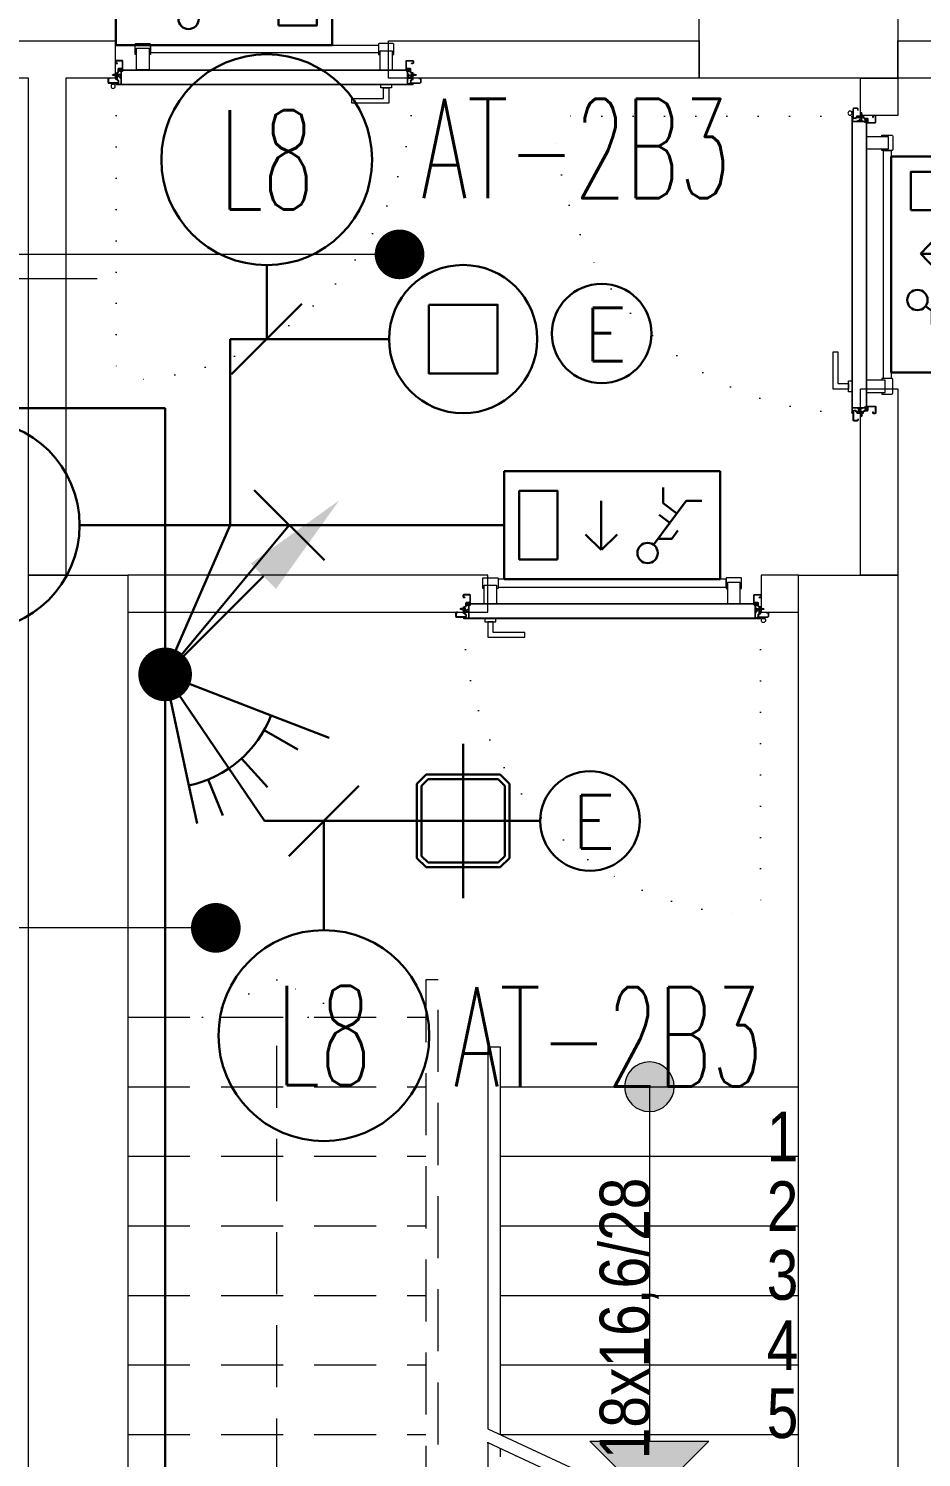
# Model space of a CAD drawing. Header units: metres. Extents: x -13316 to 152404, y -3899 to 30226.
# Drawn here: x 6790 to 7150, y 2965 to 3540 of the extents above; entities that cross this region are included whole.
import ezdxf
from ezdxf.enums import TextEntityAlignment as Align

# ---------------------------------------------------------------- set-up
doc = ezdxf.new("R2010")
doc.units = ezdxf.units.M
doc.header["$LTSCALE"] = 100
doc.header["$MEASUREMENT"] = 0
doc.linetypes.add('DOT2', pattern=[0.125, 0, -0.125])
doc.linetypes.add('HIDDEN', pattern=[0.375, 0.25, -0.125])
doc.layers.get('0').update_dxf_attribs({"color": 9, "lineweight": 9})
for name, color, linetype, lineweight in [('00', 9, 'Continuous', 9), ('01', 9, 'Continuous', 9), ('06D', 9, 'Continuous', 9), ('10', 9, 'Continuous', 9), ('14', 9, 'Continuous', 9), ('19', 9, 'Continuous', 9), ('19D', 9, 'DOT2', 9), ('20', 9, 'DOT2', 9), ('21', 9, 'Continuous', 9), ('21_mahal200', 9, 'Continuous', 9), ('E-1x8 W ACİL ÇIKIŞ ARMATÜRÜ (TİP2)', 7, 'Continuous', 30), ('E-2x18(W) PL DOWNLIGHT ARMATÜR (SIVAÜSTÜ)', 7, 'Continuous', 30), ('E-60W PL DOWNLIGHT ARMATÜR (SIVAÜSTÜ)', 7, 'Continuous', 30), ('E-ACİL AYDINLATMA KİTİ', 7, 'Continuous', 30), ('E-DUVARA MONTE PIR (HAREKET SENSÖRÜ)', 7, 'Continuous', 30), ('E-KABLO', 7, 'Continuous', 30), ('E-LINYE', 7, 'Continuous', 30), ('E-YUKARI ÇIKAN HAT', 7, 'Continuous', 30)]:
    doc.layers.add(name, color=color, linetype=linetype, lineweight=lineweight)
doc.styles.add('Arial', font='arial.ttf', dxfattribs={"height": 2.5})
doc.styles.add('E-YAZI', font='txttw.shx')
doc.styles.add('MuuM_TEXT-ITALIC', font='ARIALNI.TTF')
doc.styles.add('MuuM_TEXT-STANDART', font='ARIALN.TTF')
doc.dimstyles.new('MuuM_DIM200', dxfattribs={"dimscale": 20, "dimtxt": 2, "dimasz": 1, "dimexe": 1, "dimexo": 1, "dimgap": 1, "dimtad": 1, "dimdec": 1, "dimrnd": 0.5, "dimdsep": 46, "dimtxsty": 'MuuM_TEXT-STANDART', "dimblk": 'ARCHTICK', "dimcen": 0, "dimdle": 0.15, "dimclrd": 256, "dimclre": 256, "dimclrt": 256, "dimadec": 0, "dimazin": 0, "dimtfac": 5, "dimtdec": 1, "dimtix": 1, "dimtmove": 2, "dimatfit": 3, "dimldrblk": 'DOT', "dimfxl": 3, "dimfxlon": 1, "dimtolj": 1, "dimlwd": -1, "dimlwe": -1, "dimarcsym": 0})

# ---------------------------------------------------------------- blocks, each defined once
blk = doc.blocks.new('100_1x8 W ACİL ÇIKIŞ ARMATÜRÜ (TİP2)')
at = {"layer": 'E-1x8 W ACİL ÇIKIŞ ARMATÜRÜ (TİP2)', "color": 4}
for p, q in [((-3.4, 0), (-3.4, 3.4)), ((-3.4, 3.4), (3.4, 3.4)), ((3.4, 3.4), (3.4, 0)), ((3.4, 0), (-3.4, 0))]:
    blk.add_line(p, q, dxfattribs=at)
at = {"layer": 'E-1x8 W ACİL ÇIKIŞ ARMATÜRÜ (TİP2)', "color": 1}
for p, q in [((-1.305, 2.317), (-2.331, 0.937)), ((-0.16, 1.989), (0.335, 2.471)), ((0.34, 2.476), (0.34, 0.934)), ((0.34, 2.476), (0.84, 1.989)), ((-1.882, 2.125), (-2.072, 1.87)), ((-1.448, 2.125), (-1.882, 2.125)), ((-1.484, 1.378), (-1.818, 1.627)), ((-2.821, 0.937), (-2.331, 0.937)), ((-1.608, 1.01), (-2.039, 1.33)), ((-1.608, 1.01), (-1.608, 0.516))]:
    blk.add_line(p, q, dxfattribs=at)
blk.add_lwpolyline([(1.715, 2.777), (2.92, 2.777), (2.92, 0.623), (1.715, 0.623)], close=True, dxfattribs=at)
blk.add_circle((-1.115, 2.574), 0.32, dxfattribs=at)
blk = doc.blocks.new('100_YUKARI ÇIKAN HAT')
at = {"layer": 'E-YUKARI ÇIKAN HAT', "color": 3, "linetype": 'Continuous'}
blk.add_line((2.472, 2.471), (0, 0), dxfattribs=at)
at = {"layer": 'E-YUKARI ÇIKAN HAT', "color": 4, "linetype": 'Continuous', "const_width": 0.675}
blk.add_lwpolyline([(-0.338, 0, 1), (0.337, 0, 1)], format="xyb", close=True, dxfattribs=at)
at = {"layer": 'E-YUKARI ÇIKAN HAT', "color": 3, "linetype": 'Continuous'}
blk.add_solid([(2.154, 2.789), (2.79, 2.152), (4.382, 4.379)], dxfattribs=at)
blk = doc.blocks.new('100_DUVARA MONTE PIR (HAREKET SENSÖRÜ)')
at = {"layer": 'E-DUVARA MONTE PIR (HAREKET SENSÖRÜ)', "color": 4}
for p, q in [((3.645, 1.193), (2.717, 0.889)), ((2.717, 0.889), (0, 0)), ((3.799, 0.528), (2.831, 0.393)), ((0, 0), (2.232, -1.786)), ((3.751, -0.797), (2.796, -0.594)), ((2.232, -1.786), (3.454, -2.765)), ((3.311, -1.936), (2.468, -1.443))]:
    blk.add_line(p, q, dxfattribs=at)
blk.add_arc((0, 0), 2.859, 321.3229, 18.1202, dxfattribs=at)
blk = doc.blocks.new('100_60W PL DOWNLIGHT ARMATÜR (SIVAÜSTÜ)')
at = {"layer": 'E-60W PL DOWNLIGHT ARMATÜR (SIVAÜSTÜ)', "color": 3}
blk.add_lwpolyline([(-0.865, 0.865), (0.865, 0.865), (0.865, -0.865), (-0.865, -0.865)], close=True, dxfattribs=at)
at = {"layer": 'E-60W PL DOWNLIGHT ARMATÜR (SIVAÜSTÜ)', "color": 4}
blk.add_circle((0, 0), 1.865, dxfattribs=at)
blk = doc.blocks.new('100_2x18(W) PL DOWNLIGHT ARMATÜR (SIVAÜSTÜ)')
at = {"layer": 'E-2x18(W) PL DOWNLIGHT ARMATÜR (SIVAÜSTÜ)', "color": 4, "ltscale": 0.4}
for q in [(0, 25), (0, 25), (-25, 0), (-25, 0), (0, -25), (25, 0), (0, -25), (25, 0)]:
    blk.add_line((0, 0), q, dxfattribs=at)
at = {"layer": 'E-2x18(W) PL DOWNLIGHT ARMATÜR (SIVAÜSTÜ)', "color": 4}
for p, q in [((-12, 15), (-15, 12)), ((12, 15), (-12, 15)), ((15, 12), (12, 15)), ((-15, 12), (-15, -12)), ((-11.38, 13.5), (-13.5, 11.38)), ((-13.5, 11.38), (-13.5, -11.38)), ((11.38, 13.5), (-11.38, 13.5)), ((13.5, 11.38), (11.38, 13.5)), ((13.5, -11.38), (13.5, 11.38)), ((15, -12), (15, 12)), ((-15, -12), (-12, -15)), ((-13.5, -11.38), (-11.38, -13.5)), ((-11.38, -13.5), (11.38, -13.5)), ((11.38, -13.5), (13.5, -11.38)), ((12, -15), (15, -12)), ((-12, -15), (12, -15))]:
    blk.add_line(p, q, dxfattribs=at)
blk = doc.blocks.new('100_ACİL AYDINLATMA KİTİ')
at = {"layer": 'E-ACİL AYDINLATMA KİTİ', "color": 3}
blk.add_circle((0, 0), 1.251, dxfattribs=at)
at = {"layer": 'E-ACİL AYDINLATMA KİTİ', "color": 3, "style": 'E-YAZI'}
blk.add_text('E', height=1.34, dxfattribs=at).set_placement((-0.448, -0.694))
blk = doc.blocks.new('p-kolon_80x80')
blk.add_lwpolyline([(-40, -40), (40, -40), (40, 40), (-40, 40)], close=True)
blk = doc.blocks.new('2.bod.sitatik')
at = {"layer": '01'}
blk.add_lwpolyline([(6510, -5630), (6510, -5630), (6510, -5630), (6510, -6180), (6780, -6180), (6780, -5765), (6780, -5765), (6780, -5630), (6820, -5630), (6820, -6230), (6470, -6230), (6470, -5630), (6510, -5630)], dxfattribs=at)
at = {"layer": '01', "xscale": -1, "rotation": 180}
blk.add_blockref('p-kolon_80x80', (6780, -5390), dxfattribs=at)
blk = doc.blocks.new('0_arrowstairs')
blk.add_lwpolyline([(0, 0), (0, -30), (15, 0), (0, 30)], close=True)
blk = doc.blocks.new('p-M01-M02_M03')
at = {"layer": '19'}
h = blk.add_hatch(color=256, dxfattribs=at)
h.dxf.hatch_style = 1
h.paths.add_polyline_path([(186, -201.29), (234, -201.29), (210, -177.25)])
h = blk.add_hatch(color=256, dxfattribs=at)
h.dxf.hatch_style = 1
edge = h.paths.add_edge_path()
edge.add_arc((210, -344), 10, 0, 360)
for points in [[(145, -206.33), (270, -148)], [(145, -206.33), (270, -148)], [(210, -344), (210, -201.29), (210, -201.29)], [(150, -204), (150, -360), (150, -360), (145, -360), (145, -360), (145, -206.33)]]:
    blk.add_lwpolyline(points, dxfattribs=at)
blk.add_lwpolyline([(186, -201.29), (234, -201.29), (210, -177.25)], close=True, dxfattribs=at)
at = {"layer": '19', "linetype": 'Continuous'}
for points in [[(210, -176), (270, -176)], [(150, -204), (270, -204)], [(150, -232), (270, -232)], [(150, -260), (270, -260)], [(150, -288), (270, -288)], [(150, -316), (270, -316)], [(150, -344), (270, -344)]]:
    blk.add_lwpolyline(points, dxfattribs=at)
at = {"layer": '19'}
blk.add_circle((210, -344), 10, dxfattribs=at)
at = {"layer": '19D', "linetype": 'HIDDEN'}
for points in [[(145, -200.74), (145, -125), (125, -125), (125, -125), (125, -387), (120, -387), (120, -120), (120, -120), (150, -120), (150, -198.41)], [(150, -120), (270, -120)], [(210, -165), (210, -120)], [(145, -200.74), (270, -142.41)], [(0, -148), (120, -148)], [(150, -148), (258.02, -148)], [(0, -176), (120, -176)], [(150, -176), (198.02, -176)], [(0, -204), (120, -204)], [(0, -232), (120, -232)], [(0, -260), (120, -260)], [(0, -288), (120, -288)], [(0, -316), (120, -316)], [(0, -344), (120, -344)], [(0, -372), (120, -372)]]:
    blk.add_lwpolyline(points, dxfattribs=at)
at = {"layer": '19D'}
blk.add_lwpolyline([(145, -200.74), (270, -142.41)], dxfattribs=at)
at = {"layer": '19D', "linetype": 'HIDDEN', "extrusion": (0, 0, -1)}
blk.add_lwpolyline([(-60, -148), (-60, -372)], dxfattribs=at)
blk.add_circle((-60, -148), 5, dxfattribs=at)
at = {"layer": '19D', "linetype": 'HIDDEN', "extrusion": (0, 0, -1), "zscale": -1, "rotation": 90}
blk.add_blockref('0_arrowstairs', (-210, -120), dxfattribs=at)
at = {"layer": '19D', "linetype": 'HIDDEN', "extrusion": (0, 0, -1), "rotation": 270}
blk.add_blockref('0_arrowstairs', (-60, -372), dxfattribs=at)
blk = doc.blocks.new('*U21')
at = {"ltscale": 15}
for p, q in [((-24.9, 0.9), (-25.7, 0)), ((-24.9, -0.9), (-25.7, 0)), ((-22.9, 1.5), (-24.9, 0.9)), ((-22.9, 1.5), (-22.9, -1.5)), ((-21.2, -2.7), (-18.1, 2.8)), ((-21, -2.7), (-17.9, 2.7)), ((-19.7, -2.7), (-16.6, 2.8)), ((-19.5, -2.7), (-16.4, 2.7)), ((-18.5, 1.5), (-18.3, 2)), ((-18.2, -2.7), (-15.1, 2.8)), ((-18, -2.7), (-14.9, 2.7)), ((-17, 1.5), (-16.8, 2)), ((-16.7, -2.7), (-13.6, 2.8)), ((-16.5, -2.7), (-13.4, 2.7)), ((-15.5, 1.5), (-15.3, 2)), ((-15.2, -2.7), (-12.1, 2.8)), ((-15, -2.7), (-11.9, 2.7)), ((-14, 1.5), (-13.8, 2)), ((-13.7, -2.7), (-10.6, 2.8)), ((-13.5, -2.7), (-10.4, 2.7)), ((-12.5, 1.5), (-12.3, 2)), ((-12.2, -2.7), (-9.1, 2.8)), ((-12, -2.7), (-8.9, 2.7)), ((-11, 1.5), (-10.8, 2)), ((-10.7, -2.7), (-7.6, 2.8)), ((-10.5, -2.7), (-7.4, 2.7)), ((-9.5, 1.5), (-9.3, 2)), ((-9.2, -2.7), (-6.1, 2.8)), ((-9, -2.7), (-5.9, 2.7)), ((-8, 1.5), (-7.8, 2)), ((-7.7, -2.7), (-4.6, 2.8)), ((-7.5, -2.7), (-4.4, 2.7)), ((-6.5, 1.5), (-6.3, 2)), ((-6.2, -2.7), (-3.1, 2.8)), ((-6, -2.7), (-2.9, 2.7)), ((-5, 1.5), (-4.8, 2)), ((-4.7, -2.7), (-1.6, 2.8)), ((-4.5, -2.7), (-1.4, 2.7)), ((-3.5, 1.5), (-3.3, 2)), ((-2, 1.5), (-1.8, 2)), ((-0.5, 4.2), (-1.5, 1.5)), ((0, 0.5), (-0.6, 0.5)), ((-24.9, -0.9), (-22.9, -1.5)), ((-8.6, -1.5), (-22.9, -1.5)), ((-21.2, -2.7), (-20.9, -1.5)), ((-20.3, -1.5), (-19.1, -1.5)), ((-19.7, -2.7), (-19.4, -1.5)), ((-18.8, -1.5), (-17.6, -1.5)), ((-18.2, -2.7), (-17.9, -1.5)), ((-17.3, -1.5), (-16.1, -1.5)), ((-16.7, -2.7), (-16.4, -1.5)), ((-15.8, -1.5), (-14.6, -1.5)), ((-15.2, -2.7), (-14.9, -1.5)), ((-14.3, -1.5), (-13.1, -1.5)), ((-13.7, -2.7), (-13.4, -1.5)), ((-12.8, -1.5), (-11.6, -1.5)), ((-12.2, -2.7), (-11.9, -1.5)), ((-11.3, -1.5), (-10.1, -1.5)), ((-10.7, -2.7), (-10.4, -1.5)), ((-9.8, -1.5), (-8.6, -1.5)), ((-9.2, -2.7), (-8.9, -1.5)), ((-8.3, -1.5), (-7.1, -1.5)), ((-7.7, -2.7), (-7.4, -1.5)), ((-6.8, -1.5), (-5.6, -1.5)), ((-6.2, -2.7), (-5.9, -1.5)), ((-5.3, -1.5), (-4.1, -1.5)), ((-4.7, -2.7), (-4.4, -1.5)), ((-3.8, -1.5), (-2.1, -1.5)), ((-0.5, -4.2), (-1.5, -1.5)), ((0, -0.5), (-0.6, -0.5))]:
    blk.add_line(p, q, dxfattribs=at)
for p, q in [((-6.9, 1.5), (-22.9, 1.5)), ((-17.4, 1.5), (-18.6, 1.5)), ((-15.9, 1.5), (-17.1, 1.5)), ((-14.4, 1.5), (-15.6, 1.5)), ((-12.9, 1.5), (-14.1, 1.5)), ((-11.4, 1.5), (-12.6, 1.5)), ((-9.9, 1.5), (-11.1, 1.5)), ((-8.4, 1.5), (-9.6, 1.5)), ((-6.9, 1.5), (-8.1, 1.5)), ((-5.4, 1.5), (-6.6, 1.5)), ((-3.9, 1.5), (-5.1, 1.5)), ((-2.4, 1.5), (-3.6, 1.5)), ((-1.5, 1.5), (-2.1, 1.5)), ((0, 0.5), (0, 4.1)), ((-1.5, -1.5), (-2.1, -1.5)), ((0, -0.5), (0, -4.1))]:
    blk.add_line(p, q)
for centre, radius, start, end in [((-26, 3.9), 3.92, 274.361, 322.10246), ((-26, -3.9), 3.92, 37.89754, 85.639), ((-18, 2.8), 0.0971, 330.32042, 150.32042), ((-16.5, 2.8), 0.0971, 330.32042, 150.32042), ((-15, 2.8), 0.0971, 330.32042, 150.32042), ((-13.5, 2.8), 0.0971, 330.32042, 150.32042), ((-12, 2.8), 0.0971, 330.32042, 150.32042), ((-10.5, 2.8), 0.0971, 330.32042, 150.32042), ((-9, 2.8), 0.0971, 330.32042, 150.32042), ((-7.5, 2.8), 0.0971, 330.32042, 150.32042), ((-6, 2.8), 0.0971, 330.32042, 150.32042), ((-4.5, 2.8), 0.0971, 330.32042, 150.32042), ((-3, 2.8), 0.0971, 330.32042, 150.32042), ((-1.5, 2.8), 0.0971, 330.32042, 150.32042), ((-0.6, 0), 0.486, 90, 270), ((-0.3, 4.1), 0.25, 0, 150.08641), ((-21.1, -2.7), 0.0971, 150.32042, 330.32042), ((-19.6, -2.7), 0.0971, 150.32042, 330.32042), ((-18.1, -2.7), 0.0971, 150.32042, 330.32042), ((-16.6, -2.7), 0.0971, 150.32042, 330.32042), ((-15.1, -2.7), 0.0971, 150.32042, 330.32042), ((-13.6, -2.7), 0.0971, 150.32042, 330.32042), ((-12.1, -2.7), 0.0971, 150.32042, 330.32042), ((-10.6, -2.7), 0.0971, 150.32042, 330.32042), ((-9.1, -2.7), 0.0971, 150.32042, 330.32042), ((-7.6, -2.7), 0.0971, 150.32042, 330.32042), ((-6.1, -2.7), 0.0971, 150.32042, 330.32042), ((-4.6, -2.7), 0.0971, 150.32042, 330.32042), ((-0.3, -4.1), 0.25, 209.91359, 0)]:
    blk.add_arc(centre, radius, start, end, dxfattribs=at)
blk = doc.blocks.new('conta')
at = {"ltscale": 10}
for p, q in [((-2649.87, 5345.53), (-2649.81, 5345.61)), ((-2649.88, 5344.46), (-2649.78, 5344.3)), ((-2649.78, 5344.3), (-2649.74, 5344.3)), ((-2649.72, 5345.4), (-2649.28, 5345.4)), ((-2649.25, 5345.41), (-2649.09, 5345.51)), ((-2648.97, 5344.05), (-2648.78, 5343.8)), ((-2648.87, 5344.09), (-2648.7, 5343.86)), ((-2648.83, 5344.87), (-2648.56, 5345.24)), ((-2648.77, 5345.12), (-2648.63, 5345.3)), ((-2648.71, 5343.79), (-2648.71, 5343.79)), ((-2648.56, 5345.31), (-2648.56, 5345.31))]:
    blk.add_line(p, q, dxfattribs=at)
for centre, radius, start, end in [((-2649.74, 5345.58), 0.0696, 22.24275, 159.25804), ((-2649.01, 5345.57), 0.05, 18.79511, 42.1429), ((-2651.17, 5344.83), 2.33, 7.58966, 18.79511), ((-2653.03, 5345), 3.19, 350.46739, 8.93723), ((-2649.87, 5344.47), 0.02, 170.46739, 213.74513), ((-2649.83, 5345.5), 0.05, 140.63452, 188.93723), ((-2650.94, 5345.01), 1.24, 340.33821, 16.77718), ((-2649.74, 5344.58), 0.03, 160.33821, 273.26661), ((-2649.72, 5345.37), 0.03, 90, 196.77718), ((-2649.56, 5341.55), 3.01, 80.43616, 93.26661), ((-2649.28, 5345.45), 0.05, 270, 303.00619), ((-2649.22, 5344.14), 0.231, 353.95711, 81.90038), ((-2649.08, 5345.49), 0.03, 4.79721, 123.00619), ((-2649.06, 5344.54), 0.03, 260.43616, 338.70659), ((-2650.22, 5344.99), 1.27, 338.70659, 23.04177), ((-2648.89, 5344.11), 0.1, 173.95711, 217.26527), ((-2658.2, 5345.19), 9.36, 353.68569, 357.8537), ((-2648.79, 5344.15), 0.1, 173.68569, 217.26527), ((-2648.81, 5345.15), 0.05, 187.58966, 322.73473), ((-2648.79, 5344.84), 0.05, 142.73473, 180.2669), ((-2648.74, 5343.83), 0.05, 217.26527, 307.26527), ((-2648.74, 5343.83), 0.05, 307.26527, 37.26527), ((-2648.59, 5345.27), 0.05, 52.73473, 142.73473), ((-2648.59, 5345.27), 0.05, 322.73473, 52.73473)]:
    blk.add_arc(centre, radius, start, end, dxfattribs=at)
for points, knots in [([(-2648.98, 5345.6), (-2649, 5345.63), (-2649.09, 5345.71), (-2649.23, 5345.44), (-2649.32, 5345.74), (-2649.39, 5345.46), (-2649.51, 5345.75), (-2649.59, 5345.5), (-2649.65, 5345.57), (-2649.68, 5345.61)], [0.0086373, 0.0086373, 0.0086373, 0.0086373, 0.1097304, 0.3133405, 0.4430081, 0.5658764, 0.7165186, 0.8527974, 0.9648495, 0.9648495, 0.9648495, 0.9648495]), ([(-2649.74, 5344.31), (-2649.74, 5344.34), (-2649.7, 5344.52), (-2649.59, 5344.33), (-2649.34, 5344.36), (-2649.23, 5344.37), (-2649.18, 5344.37)], [0, 0, 0, 0, 0.1008757, 0.3841126, 0.5436166, 0.6906785, 0.6906785, 0.6906785, 0.6906785])]:
    blk.add_open_spline(points, degree=3, knots=knots, dxfattribs=at)
blk = doc.blocks.new('p-yn_sackasa')
at = {"layer": '10', "linetype": 'Continuous'}
for p, q in [((0, 6.16), (0, 6.9)), ((0.01, 6.9), (0.01, 6.15)), ((0.14, 6.9), (0.14, 6.16)), ((0.15, 6.9), (0.15, 6.16)), ((2.69, 7.16), (0.26, 7.16)), ((2.69, 7.15), (0.26, 7.15)), ((2.69, 7.02), (0.26, 7.02)), ((0.26, 7.01), (2.69, 7.01)), ((0.26, 6.05), (0.76, 6.05)), ((0.75, 6.04), (0.26, 6.04)), ((0.26, 5.91), (0.75, 5.91)), ((0.76, 5.9), (0.26, 5.9)), ((0.75, 5.91), (0.75, 6.04)), ((0.76, 5.9), (0.76, 6.05)), ((2.8, 3.29), (2.8, 6.9)), ((2.81, 3.29), (2.81, 6.9)), ((2.94, 3.29), (2.94, 6.9)), ((2.95, 3.29), (2.95, 6.9)), ((-2.19, 0), (-2.19, -0.15)), ((0.67, -0.71), (0.67, 2.27)), ((0.69, -0.71), (0.69, 2.27)), ((0.81, -0.71), (0.81, 2.27)), ((0.83, -0.71), (0.83, 2.27)), ((0.92, 2.33), (0.95, 2.32)), ((0.93, 2.34), (0.95, 2.33)), ((1.01, 2.46), (0.99, 2.47)), ((0.99, 2.46), (1.01, 2.45)), ((1.11, 2.52), (1.11, 3.73)), ((1.12, 2.52), (1.12, 3.73)), ((1.25, 3.73), (1.25, 2.52)), ((1.26, 2.52), (1.26, 3.73)), ((1.37, 3.98), (2.49, 3.98)), ((2.49, 3.97), (1.37, 3.97)), ((1.37, 3.84), (2.49, 3.84)), ((2.49, 3.83), (1.37, 3.83)), ((2.6, 3.69), (2.5, 3.36)), ((2.51, 3.35), (2.61, 3.69)), ((2.73, 3.65), (2.63, 3.32)), ((2.74, 3.64), (2.64, 3.31)), ((-2.95, -0.25), (-2.95, -1.75)), ((-2.94, -1.75), (-2.94, -0.25)), ((-2.81, -0.25), (-2.81, -1.75)), ((-2.8, -0.25), (-2.8, -1.75)), ((-2.19, 0), (-2.7, 0)), ((-2.2, -0.01), (-2.7, -0.01)), ((-2.2, -0.14), (-2.7, -0.14)), ((-2.19, -0.15), (-2.7, -0.15)), ((1.01, -1.85), (-2.7, -1.85)), ((1.01, -1.86), (-2.7, -1.86)), ((-2.7, -1.99), (1.01, -1.99)), ((1.01, -2), (-2.7, -2)), ((-2.2, -0.14), (-2.2, -0.01)), ((0.92, -0.77), (0.95, -0.76)), ((0.93, -0.78), (0.95, -0.77)), ((0.99, -0.89), (1.01, -0.88)), ((1.01, -0.89), (0.99, -0.91)), ((1.11, -0.96), (1.11, -1.75)), ((1.12, -0.96), (1.12, -1.75)), ((1.25, -0.96), (1.25, -1.75)), ((1.26, -0.96), (1.26, -1.75))]:
    blk.add_line(p, q, dxfattribs=at)
for points in [[(0.15, 2.14), (0.67, 2.14), (0.67, -0.54), (0.15, -0.54)], [(0.15, 2.14), (0.41, 2.14), (0.41, -0.54), (0.15, -0.54)]]:
    blk.add_lwpolyline(points, close=True, dxfattribs=at)
for centre, radius, start, end in [((0.26, 6.9), 0.261, 90, 180), ((0.26, 6.16), 0.261, 180, 270), ((0.26, 6.9), 0.249, 90, 180), ((0.26, 6.16), 0.249, 181.34499, 271.35021), ((0.26, 6.9), 0.122, 90, 180), ((0.26, 6.16), 0.122, 180, 270), ((0.26, 6.9), 0.11, 90, 180), ((0.26, 6.16), 0.11, 180, 270), ((2.69, 6.9), 0.261, 0, 90), ((2.69, 6.9), 0.249, 0, 90), ((2.69, 6.9), 0.122, 0, 90), ((2.69, 6.9), 0.11, 0, 90), ((0.89, 2.27), 0.219, 63.21528, 180), ((0.89, 2.27), 0.206, 63.21689, 180), ((0.89, 2.27), 0.0801, 63.21502, 180), ((0.89, 2.27), 0.0674, 63.21445, 180), ((1.04, 2.52), 0.206, 243.2197, 0), ((1.04, 2.52), 0.219, 243.21479, 0), ((1.04, 2.52), 0.0801, 243.22028, 0), ((1.04, 2.52), 0.0674, 243.21287, 0), ((1.37, 3.73), 0.253, 90, 180), ((1.37, 3.73), 0.24, 90, 180), ((1.37, 3.73), 0.114, 90, 180), ((1.37, 3.73), 0.101, 90, 180), ((2.49, 3.72), 0.261, 342.86025, 90), ((2.49, 3.72), 0.249, 342.86129, 90), ((2.49, 3.72), 0.122, 342.86074, 90), ((2.49, 3.72), 0.11, 342.86215, 90), ((2.72, 3.29), 0.232, 162.8601, 0), ((2.72, 3.29), 0.219, 162.86127, 0), ((2.72, 3.29), 0.0927, 162.86053, 0), ((2.72, 3.29), 0.0801, 162.86241, 0), ((-2.7, -0.25), 0.253, 90, 180), ((-2.7, -1.75), 0.253, 180, 270), ((-2.7, -0.25), 0.24, 90, 180), ((-2.7, -1.75), 0.24, 180, 270), ((-2.7, -0.25), 0.114, 90, 180), ((-2.7, -1.75), 0.114, 180, 270), ((-2.7, -0.25), 0.101, 90, 180), ((-2.7, -1.75), 0.101, 180, 270), ((0.89, -0.71), 0.219, 180, 296.78496), ((0.89, -0.71), 0.206, 180, 296.78515), ((0.89, -0.71), 0.0801, 180, 296.78498), ((0.89, -0.71), 0.0674, 180, 180.52454), ((0.89, -0.71), 0.0674, 180, 296.78713), ((1.04, -0.96), 0.219, 0, 116.78545), ((1.04, -0.96), 0.206, 0, 116.78362), ((1.04, -0.96), 0.0801, 0, 116.78105), ((1.04, -0.96), 0.0674, 0, 116.78713), ((1.01, -1.75), 0.114, 270, 0), ((1.01, -1.75), 0.24, 270, 0), ((1.01, -1.75), 0.101, 270, 0), ((1.01, -1.75), 0.253, 270, 0)]:
    blk.add_arc(centre, radius, start, end, dxfattribs=at)
at = {"layer": '10', "xscale": 0.0842696629213483, "yscale": 0.0842696629213483, "zscale": 0.0842696629213483}
blk.add_blockref('*U21', (0.95, 1.35), dxfattribs=at)
at = {"layer": '14', "xscale": -0.7887640449438696, "yscale": 0.7887640449438696, "zscale": 0.7887640449438204, "rotation": 90}
blk.add_blockref('conta', (4217.78, -2086.42), dxfattribs=at)
blk = doc.blocks.new('*U621')
at = {"layer": '06D'}
for points in [[(110.12, 4.76), (110.12, 11.01), (95.12, 11.01), (95.12, 9.14), (107.87, 9.14), (107.87, 9.14), (107.87, 4.76), (110.12, 4.76)], [(111.2, 3.51), (111.2, 4.76), (106.8, 4.76), (106.8, 3.51), (111.2, 3.51)]]:
    blk.add_lwpolyline(points, dxfattribs=at)
for points in [[(8.5, -11.11), (13.5, -11.11), (13.5, -2.49), (8.5, -2.49)], [(111.5, -9.99), (106.5, -9.99), (106.5, -2.49), (111.5, -2.49)], [(14.12, -12.36), (105.87, -12.36), (105.87, -9.23), (14.12, -9.23)]]:
    blk.add_lwpolyline(points, close=True, dxfattribs=at)
for points in [[(8.5, -8.61), (7.87, -8.61), (7.87, -12.61, 0.414214), (8.25, -12.98), (13.75, -12.98, 0.414214), (14.12, -12.61), (14.12, -8.61), (13.5, -8.61)], [(111.5, -8.61), (112.12, -8.61), (112.12, -12.61, -0.414214), (111.75, -12.98), (106.25, -12.98, -0.414214), (105.87, -12.61), (105.87, -8.61), (106.5, -8.61)]]:
    blk.add_lwpolyline(points, format="xyb", dxfattribs=at)
at = {"layer": '10', "ltscale": 10}
for p, q in [((-1.6, 3.68), (-1.73, 3.58)), ((-1.6, 3.68), (-1.73, 3.58)), ((-1.22, 3.11), (-1.22, 3.24)), ((-1.22, 3.11), (-1.22, 3.24)), ((-1.22, 3.11), (-1.05, 3.11)), ((-1.22, 3.11), (-1.05, 3.11)), ((-1.05, 2.95), (-1.05, 3.38)), ((-1.05, 2.95), (-1.05, 3.38)), ((-0.84, 2.95), (-0.84, 3.38)), ((-0.84, 2.95), (-0.84, 3.38)), ((0.3, 3.41), (0.3, 3.29)), ((0.4, 3.51), (119.6, 3.51)), ((0.4, 3.19), (2.25, 3.19)), ((0.45, 3.36), (119.54, 3.36)), ((0.45, 3.36), (0.45, 3.34)), ((0.45, 3.34), (2.35, 3.34)), ((1, 0.04), (2, 0.69)), ((2, 1.13), (2, 0.69)), ((2.3, 1.13), (2, 1.13)), ((2, 0.69), (2, -0.81)), ((2.3, 3.14), (2.3, -2.39)), ((2.3, 0.69), (2.3, 1.13)), ((2.3, -0.81), (2.3, 0.69)), ((2.45, 3.24), (2.45, -2.29)), ((117.55, 3.24), (117.55, -2.29)), ((119.54, 3.34), (117.65, 3.34)), ((117.7, 3.14), (117.7, -2.39)), ((117.7, 1.13), (117.7, -0.37)), ((118, 1.13), (117.7, 1.13)), ((117.7, 1.13), (117.7, -0.37)), ((118, 1.13), (117.7, 1.13)), ((119.6, 3.19), (117.75, 3.19)), ((118, -0.37), (118, 1.13)), ((118, -0.37), (118, 1.13)), ((118, 0.88), (119, 0.88)), ((118, 0.88), (119, 0.88)), ((118, 0.68), (119, 0.68)), ((118, 0.68), (119, 0.68)), ((119, 0.28), (118, -0.37)), ((119, 0.28), (118, -0.37)), ((119.55, 3.36), (119.55, 3.34)), ((119.7, 3.41), (119.7, 3.29)), ((2, -0.36), (1, -0.36)), ((2, -0.56), (1, -0.56)), ((2, -0.81), (2.3, -0.81)), ((2.4, -2.49), (117.6, -2.49)), ((2.5, -2.34), (117.5, -2.34)), ((117.7, -0.37), (117.7, -0.81)), ((117.7, -0.37), (117.7, -0.81)), ((117.7, -0.81), (118, -0.81)), ((117.7, -0.81), (118, -0.81)), ((118, -0.81), (118, -0.37)), ((118, -0.81), (118, -0.37))]:
    blk.add_line(p, q, dxfattribs=at)
blk.add_circle((-0.95, 4.22), 0.843, dxfattribs=at)
blk.add_circle((-0.95, 4.22), 0.843, dxfattribs=at)
for centre, radius, start, end in [((-0.95, 4.22), 1.01, 219.4092, 254.28614), ((-0.95, 4.22), 1.01, 219.4092, 254.28614), ((-0.42, 3.21), 0.428, 156.35197, 217.62095), ((-0.42, 3.21), 0.428, 156.35197, 217.62095), ((-0.42, 3.21), 0.302, 105.55242, 240.03149), ((-0.42, 3.21), 0.302, 105.55242, 240.03149), ((0.4, 3.41), 0.1, 90, 180), ((0.4, 3.29), 0.1, 180, 270), ((0.45, 3.36), 0.005, 90, 180), ((0.45, 3.34), 0.005, 180, 270), ((2.25, 3.14), 0.05, 0, 90), ((2.35, 3.24), 0.1, 0, 90), ((117.65, 3.24), 0.1, 90, 180), ((117.75, 3.14), 0.05, 90, 180), ((119.54, 3.36), 0.005, 0, 90), ((119.54, 3.34), 0.005, 270, 0), ((119.6, 3.41), 0.1, 0, 90), ((119.6, 3.29), 0.1, 270, 0), ((2.4, -2.39), 0.1, 180, 270), ((2.5, -2.29), 0.05, 180, 270), ((117.56, -2.35), 0.141, 284.92708, 345.07292)]:
    blk.add_arc(centre, radius, start, end, dxfattribs=at)
at = {"layer": '20'}
blk.add_lwpolyline([(0.3, 3.35), (0.3, 122.75, -0.414214), (119.7, 3.35, 1)], format="xyb", dxfattribs=at)
at = {"xscale": -1, "rotation": 180}
blk.add_blockref('p-yn_sackasa', (0, 0.95), dxfattribs=at)
at = {"rotation": 180}
blk.add_blockref('p-yn_sackasa', (120, 0.95), dxfattribs=at)
blk = doc.blocks.new('0_elevationtarget-p-bk')
h = blk.add_hatch(color=250)
h.paths.add_polyline_path([(1.875, 0, 0.414214), (0, 1.875), (0, 0)])
h.paths.add_polyline_path([(0, 0), (-1.875, 0, 0.414214), (0, -1.875)])
blk.add_line((0, -2.625), (0, 2.625))
blk.add_lwpolyline([(12.453, 0), (-3, 0)])
blk.add_circle((0, 0), 1.875)
at = {"style": 'Arial'}
blk.add_attdef('BITMISKOT', text='', height=2, dxfattribs=at).set_placement((4.5, 0), align=Align.BOTTOM_LEFT)
at = {"style": 'MuuM_TEXT-ITALIC'}
blk.add_attdef('FINISHINGFLOORLEVEL', text='', height=2, dxfattribs=at).set_placement((4.5, -0.592), align=Align.TOP_LEFT)
blk = doc.blocks.new('_ArchTick')
at = {"color": 0, "linetype": 'ByBlock', "const_width": 0.15}
blk.add_lwpolyline([(-0.5, -0.5), (0.5, 0.5)], dxfattribs=at)
blk = doc.blocks.new('_Dot')
at = {"color": 0, "linetype": 'ByBlock', "lineweight": -2}
blk.add_line((-0.5, 0), (-1, 0), dxfattribs=at)
at = {"color": 0, "linetype": 'ByBlock', "const_width": 0.5}
blk.add_lwpolyline([(-0.25, 0, 1), (0.25, 0, 1)], format="xyb", close=True, dxfattribs=at)
blk = doc.blocks.new('2.bod.Mimari')
at = {"layer": '00'}
for points in [[(6505, -5430), (6485, -5430), (6485, -5630), (6470, -5630), (6470, -5430), (6140, -5430), (6140, -5415), (6505, -5415)], [(6505, -5430), (6505, -5415)], [(6615, -5415), (6740, -5415), (6740, -5415), (6740, -5430), (6740, -5430), (6615, -5430), (6615, -5415)]]:
    blk.add_lwpolyline(points, dxfattribs=at)
for points in [[(6820, -5415), (7440, -5415), (7440, -5430), (6820, -5430)], [(6805, -5445), (6805, -5430), (6820, -5430), (6820, -5445), (6805, -5445)], [(6820, -5565), (6820, -5630), (6805, -5630), (6805, -5555), (6820, -5555)], [(6645, -5630), (6510, -5630), (6510, -5645), (6655, -5645), (6655, -5630), (6645, -5630)], [(6780, -5630), (6765, -5630), (6765, -5645), (6780, -5645), (6780, -5630), (6780, -5630)]]:
    blk.add_lwpolyline(points, close=True, dxfattribs=at)
at = {"xscale": -1, "rotation": 180}
blk.add_blockref('p-M01-M02_M03', (6510, -6180), dxfattribs=at)
at = {"layer": '10', "xscale": -1}
for p, rotation in [((6505, -5429.05), 180), ((6805, -5445), 90)]:
    blk.add_blockref('*U621', p, dxfattribs=dict(at, rotation=rotation))
at = {"layer": '10', "rotation": 180}
blk.add_blockref('*U621', (6765, -5644.05), dxfattribs=at)
at = {"layer": '21'}
ref = blk.add_blockref('0_elevationtarget-p-bk', (6310.89, -5510.77), dxfattribs=dict(at, xscale=15, yscale=15, zscale=15))
ref.add_attrib('BITMISKOT', '-14.20', dxfattribs={"layer": '0', "height": 30, "style": 'Arial'}).set_placement((6338.21, -5512.96), align=Align.BOTTOM_LEFT)
at = {"layer": '21', "style": 'MuuM_TEXT-STANDART'}
for s, p in [('1', (6780, -5866.08)), ('2', (6780, -5894.08)), ('3', (6780, -5921.74)), ('4', (6780, -5950)), ('5', (6780, -5977.4))]:
    blk.add_text(s, height=20, dxfattribs=at).set_placement(p, align=Align.RIGHT)
blk.add_text('18x16,6/28', height=20, rotation=90, dxfattribs=at).set_placement((6720, -5872.6), align=Align.RIGHT)
at = {"layer": '21_mahal200'}
for points in [[(6619.39, -5500.9), (5982.4, -5500.9)], [(6545.4, -5772.04), (5982.4, -5772.04)]]:
    blk.add_leader(points, dimstyle='MuuM_DIM200', override={"dimasz": 1, "dimfxl": 10}, dxfattribs=at)

msp = doc.modelspace()

# ---------------------------------------------------------------- linework, layer by layer
at = {"layer": 'E-KABLO', "color": 6}
for p, q in [((6935.15, 3415), (6871.12, 3415)), ((6871.12, 3340.07), (6871.12, 3415)), ((6845, 3280), (6871.12, 3340.07)), ((6845, 3280), (6885, 3221)), ((6933.92, 3221), (6885, 3221))]:
    msp.add_line(p, q, dxfattribs=at)
at = {"layer": 'E-KABLO', "color": 5}
for p, q in [((6845, 3387.13), (6355, 3387.13)), ((6845, 3280), (6845, 3387.13)), ((6845, 2775), (6845, 3280))]:
    msp.add_line(p, q, dxfattribs=at)
at = {"layer": 'E-KABLO', "color": 4}
for p in [(6845, 3280), (6981.48, 3340.07)]:
    msp.add_line(p, (6895, 3340.07), dxfattribs=at)
at = {"layer": 'E-LINYE', "color": 7, "linetype": 'Continuous'}
for p, q in [((6885.91, 3444.77), (6885.91, 3415)), ((6871.76, 3400.86), (6900.05, 3429.14)), ((6909.14, 3325.93), (6880.86, 3354.21)), ((6810.55, 3340.07), (6895, 3340.07)), ((6894.78, 3206.86), (6923.06, 3235.14)), ((6908.92, 3177.04), (6908.92, 3221))]:
    msp.add_line(p, q, dxfattribs=at)
for centre in [(6885.91, 3487.21), (6768.11, 3340.07), (6908.92, 3134.6)]:
    msp.add_circle(centre, 42.44, dxfattribs=at)

# ---------------------------------------------------------------- block references
for name in ['2.bod.sitatik', '2.bod.Mimari']:
    msp.add_blockref(name, (320, 8950))
at = {"layer": 'E-1x8 W ACİL ÇIKIŞ ARMATÜRÜ (TİP2)', "yscale": 12.8, "zscale": 12.8}
for p, xscale, rotation in [((6868.72, 3576.83), -12.8, 180), ((7180.88, 3445), 12.8, 90.00000000000004), ((7025, 3361.83), 12.8, 180)]:
    msp.add_blockref('100_1x8 W ACİL ÇIKIŞ ARMATÜRÜ (TİP2)', p, dxfattribs=dict(at, xscale=xscale, rotation=rotation))
at = {"layer": 'E-2x18(W) PL DOWNLIGHT ARMATÜR (SIVAÜSTÜ)', "color": 6, "xscale": 1.243104, "yscale": 1.243104, "zscale": 1.243104}
msp.add_blockref('100_2x18(W) PL DOWNLIGHT ARMATÜR (SIVAÜSTÜ)', (6965, 3221), dxfattribs=at)
at = {"layer": 'E-60W PL DOWNLIGHT ARMATÜR (SIVAÜSTÜ)', "xscale": 16, "yscale": 16, "zscale": 16}
msp.add_blockref('100_60W PL DOWNLIGHT ARMATÜR (SIVAÜSTÜ)', (6965, 3415), dxfattribs=at)
at = {"layer": 'E-ACİL AYDINLATMA KİTİ', "xscale": 16, "yscale": 16, "zscale": 16}
for p in [(7020.79, 3417.24), (7016.09, 3221)]:
    msp.add_blockref('100_ACİL AYDINLATMA KİTİ', p, dxfattribs=at)
at = {"layer": 'E-DUVARA MONTE PIR (HAREKET SENSÖRÜ)', "xscale": -15.99999999999999, "yscale": 16, "zscale": 16, "rotation": 120.2209282659447}
msp.add_blockref('100_DUVARA MONTE PIR (HAREKET SENSÖRÜ)', (6845, 3280), dxfattribs=at)
at = {"layer": 'E-YUKARI ÇIKAN HAT', "xscale": 16, "yscale": 16, "zscale": 16}
msp.add_blockref('100_YUKARI ÇIKAN HAT', (6845, 3280), dxfattribs=at)

# ---------------------------------------------------------------- texts
at = {"layer": 'E-LINYE', "color": 3, "linetype": 'Continuous', "style": 'E-YAZI', "width": 0.6}
for s, p in [('AT-2B3', (7010.43, 3491.7)), ('L8', (6885.91, 3487.21)), ('L8', (6908.92, 3134.6)), ('AT-2B3', (7023.46, 3134.1))]:
    msp.add_text(s, height=40, dxfattribs=at).set_placement(p, align=Align.MIDDLE_CENTER)

doc.saveas('drawing.dxf')
